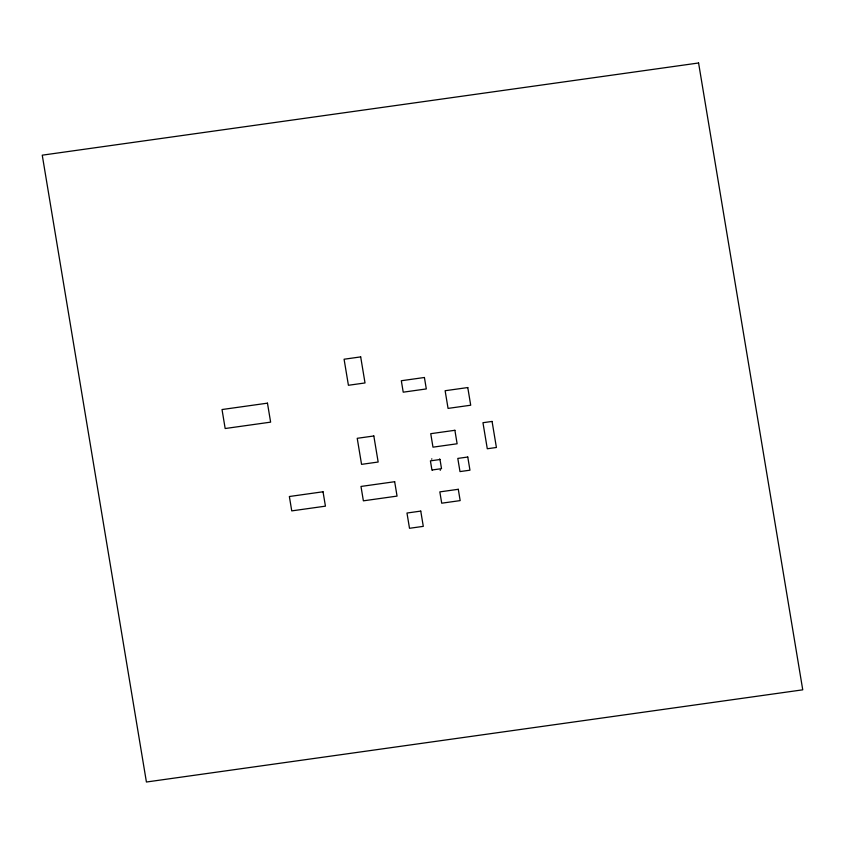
<?xml version="1.0" encoding="UTF-8"?>
<svg xmlns="http://www.w3.org/2000/svg" width="845" height="845" viewBox="0 0 845 845"><rect width="100%" height="100%" fill="white"/><g stroke="black" fill="none" stroke-linecap="round" stroke-linejoin="round"><path stroke-width="1.27" d="M439.59 459.215A72.184 19.245 37.2 0 1 439.675 458.93M440.308 469.957A72.184 10.795 -55.2 0 1 440.224 470.327M432.439 470.021A72.184 19.255 37.2 0 1 432.355 470.316M431.721 459.194A72.184 10.784 -55.2 0 1 431.816 458.814M698.583 62.984L42.25 155.174L146.417 782.016L802.75 689.826L698.583 62.984M360.688 356.896L344.084 359.231L348.415 385.278L365.019 382.954L360.688 356.896M424.412 377.493L401.322 380.736L403.223 392.175L426.313 388.932L424.412 377.493M267.464 403.16L222.024 409.54L225.171 428.521L270.622 422.141L267.464 403.16M467.771 387.549L445.125 390.728L448.061 408.399L470.707 405.22L467.771 387.549M373.828 435.978L357.224 438.312L361.554 464.359L378.159 462.025L373.828 435.978M492.075 421.433L482.96 422.711L487.29 448.758L496.406 447.48L492.075 421.433M454.885 430.295L430.739 433.686L432.978 447.163L457.124 443.773L454.885 430.295M440.002 459.511L430.411 460.863L431.943 470.01L441.523 468.669L440.002 459.511M467.771 457.029L457.8 458.423L459.986 471.584L469.957 470.19L467.771 457.029M323.033 491.779L289.36 496.511L291.747 510.887L325.431 506.155L323.033 491.779M394.668 481.713L360.984 486.445L363.382 500.832L397.055 496.099L394.668 481.713M458.286 489.297L439.833 491.885L441.713 503.197L460.166 500.61L458.286 489.297M420.757 511.098L406.973 513.031L409.508 528.294L423.292 526.361L420.757 511.098"/></g></svg>
